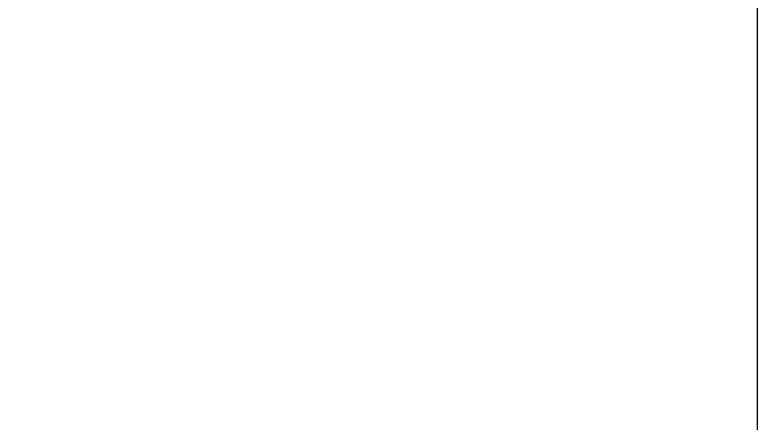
# Model space of a CAD drawing. Header units: inches. Extents: x -13956017 to 293115509, y -946740 to -305538.
# Drawn here: x 1204562.1 to 1205060.3, y -917957.4 to -917683.1 of the extents above; entities that cross this region are included whole.
import ezdxf

# ---------------------------------------------------------------- set-up
doc = ezdxf.new("R2010")
doc.units = ezdxf.units.IN
doc.header["$LTSCALE"] = 6
doc.layers.add('wall high', color=7, linetype='Continuous', lineweight=30)

msp = doc.modelspace()

# ---------------------------------------------------------------- linework, layer by layer
at = {"layer": 'wall high', "lineweight": 25}
msp.add_lwpolyline([(1202754.421120497, -915474.1560790148), (1205060.303698487, -915474.1560790148), (1205060.303698487, -918029.4562512613), (1202754.421120497, -918029.4562512613)], close=True, dxfattribs=at)

doc.saveas('drawing.dxf')
